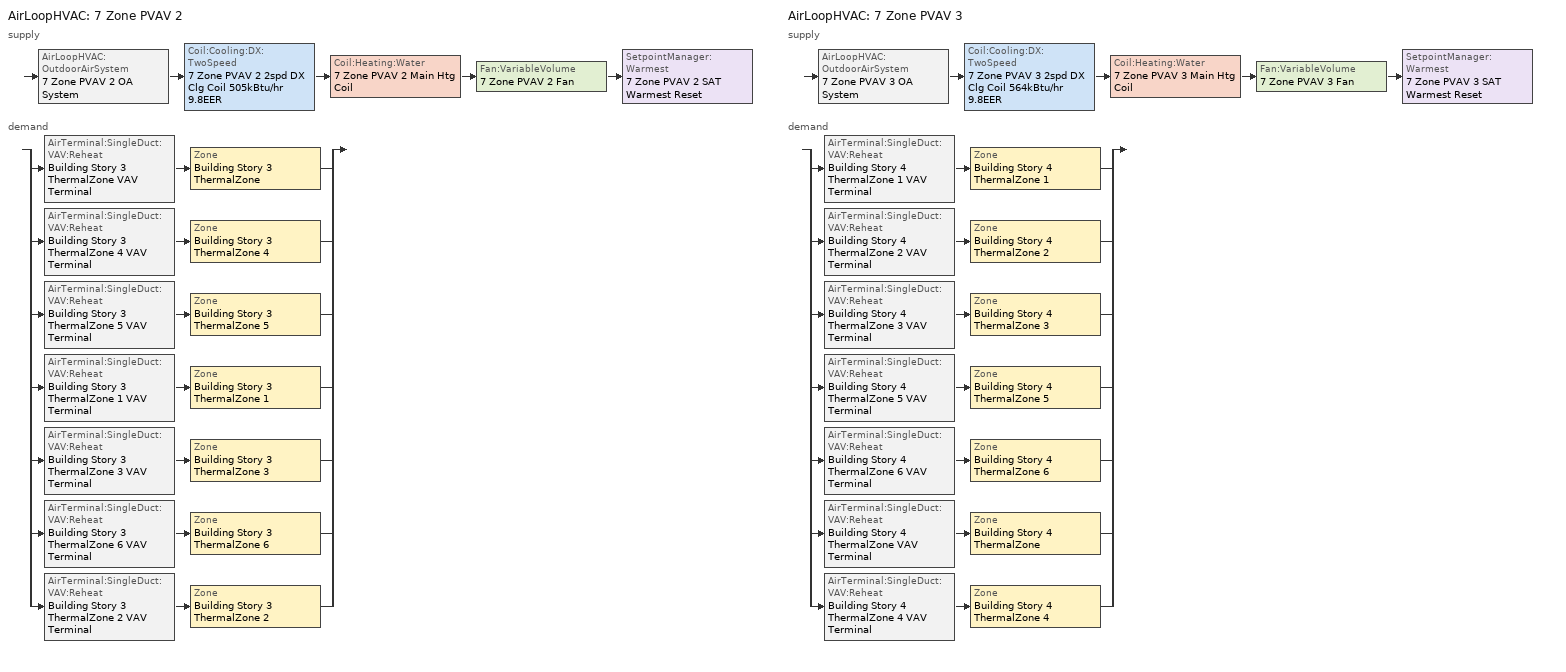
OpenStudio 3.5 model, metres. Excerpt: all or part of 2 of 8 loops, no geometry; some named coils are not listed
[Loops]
AirLoopHVAC '7 Zone PVAV 2'
 supply: AirLoopHVAC:OutdoorAirSystem '7 Zone PVAV 2 OA System' > Coil:Cooling:DX:TwoSpeed '7 Zone PVAV 2 2spd DX Clg Coil 505kBtu/hr 9.8EER' > Coil:Heating:Water '7 Zone PVAV 2 Main Htg Coil' > Fan:VariableVolume '7 Zone PVAV 2 Fan' > SetpointManager:Warmest '7 Zone PVAV 2 SAT Warmest Reset'
 demand: split
  | AirTerminal:SingleDuct:VAV:Reheat 'Building Story 3 ThermalZone VAV Terminal' > Zone 'Building Story 3 ThermalZone'
  | AirTerminal:SingleDuct:VAV:Reheat 'Building Story 3 ThermalZone 4 VAV Terminal' > Zone 'Building Story 3 ThermalZone 4'
  | AirTerminal:SingleDuct:VAV:Reheat 'Building Story 3 ThermalZone 5 VAV Terminal' > Zone 'Building Story 3 ThermalZone 5'
  | AirTerminal:SingleDuct:VAV:Reheat 'Building Story 3 ThermalZone 1 VAV Terminal' > Zone 'Building Story 3 ThermalZone 1'
  | AirTerminal:SingleDuct:VAV:Reheat 'Building Story 3 ThermalZone 3 VAV Terminal' > Zone 'Building Story 3 ThermalZone 3'
  | AirTerminal:SingleDuct:VAV:Reheat 'Building Story 3 ThermalZone 6 VAV Terminal' > Zone 'Building Story 3 ThermalZone 6'
  | AirTerminal:SingleDuct:VAV:Reheat 'Building Story 3 ThermalZone 2 VAV Terminal' > Zone 'Building Story 3 ThermalZone 2'
AirLoopHVAC '7 Zone PVAV 3'
 supply: AirLoopHVAC:OutdoorAirSystem '7 Zone PVAV 3 OA System' > Coil:Cooling:DX:TwoSpeed '7 Zone PVAV 3 2spd DX Clg Coil 564kBtu/hr 9.8EER' > Coil:Heating:Water '7 Zone PVAV 3 Main Htg Coil' > Fan:VariableVolume '7 Zone PVAV 3 Fan' > SetpointManager:Warmest '7 Zone PVAV 3 SAT Warmest Reset'
 demand: split
  | AirTerminal:SingleDuct:VAV:Reheat 'Building Story 4 ThermalZone 1 VAV Terminal' > Zone 'Building Story 4 ThermalZone 1'
  | AirTerminal:SingleDuct:VAV:Reheat 'Building Story 4 ThermalZone 2 VAV Terminal' > Zone 'Building Story 4 ThermalZone 2'
  | AirTerminal:SingleDuct:VAV:Reheat 'Building Story 4 ThermalZone 3 VAV Terminal' > Zone 'Building Story 4 ThermalZone 3'
  | AirTerminal:SingleDuct:VAV:Reheat 'Building Story 4 ThermalZone 5 VAV Terminal' > Zone 'Building Story 4 ThermalZone 5'
  | AirTerminal:SingleDuct:VAV:Reheat 'Building Story 4 ThermalZone 6 VAV Terminal' > Zone 'Building Story 4 ThermalZone 6'
  | AirTerminal:SingleDuct:VAV:Reheat 'Building Story 4 ThermalZone VAV Terminal' > Zone 'Building Story 4 ThermalZone'
  | AirTerminal:SingleDuct:VAV:Reheat 'Building Story 4 ThermalZone 4 VAV Terminal' > Zone 'Building Story 4 ThermalZone 4'
[EnergyManagementSystem:Program]
SYS7ZonePVAV3OptimumStartProg0: IF DaylightSavings==0 && DayOfWeek>1 && Hour==5 && OAT_3<23.9 && OAT_3>1.7; SET SYS7ZonePVAV3ClgSch0 = 29.4; SET SYS7ZonePVAV3HtgSch0 = 15.6; ELSEIF DaylightSavings==0 && DayOfWeek==1 && Hour==7 && OAT_3<23.9 && OAT_3>1.7; SET SYS7ZonePVAV3ClgSch0 = 29.4; SET SYS7ZonePVAV3HtgSch0 = 15.6; ELSEIF DaylightSavings==1 && DayOfWeek>1 && Hour==4 && OAT_3<23.9 && OAT_3>1.7; SET SYS7ZonePVAV3ClgSch0 = 29.4; SET SYS7ZonePVAV3HtgSch0 = 15.6; ELSEIF DaylightSavings==1 && DayOfWeek==1 && Hour==6 && OAT_3<23.9 && OAT_3>1.7; SET SYS7ZonePVAV3ClgSch0 = 29.4; SET SYS7ZonePVAV3HtgSch0 = 15.6; ELSE; SET SYS7ZonePVAV3ClgSch0 = NULL; SET SYS7ZonePVAV3HtgSch0 = NULL; ENDIF
[EnergyManagementSystem:ProgramCallingManager]
Mains_Water_Prg_Mgr: BeginTimestepBeforePredictor; Mains_Water_Prg
SYS7ZonePVAVOptimumStartCallingManager0: BeginTimestepBeforePredictor; SYS7ZonePVAVOptimumStartProg0
SYS7ZonePVAV1OptimumStartCallingManager0: BeginTimestepBeforePredictor; SYS7ZonePVAV1OptimumStartProg0
SYS7ZonePVAV2OptimumStartCallingManager0: BeginTimestepBeforePredictor; SYS7ZonePVAV2OptimumStartProg0
SYS7ZonePVAV3OptimumStartCallingManager0: BeginTimestepBeforePredictor; SYS7ZonePVAV3OptimumStartProg0
[Sizing:Zone] Zone Cooling Design Supply Air Temperature Input Method=SupplyAirTemperature; Zone Cooling Design Supply Air Temperature {C}=12.7778; Zone Cooling Design Supply Air Temperature Difference {deltaC}=11.11; Zone Heating Design Supply Air Temperature Input Method=SupplyAirTemperature; Zone Heating Design Supply Air Temperature {C}=50; Zone Heating Design Supply Air Temperature Difference {deltaC}=11.11; Zone Cooling Design Supply Air Humidity Ratio {kg-H2O/kg-air}=0.0085; Zone Heating Design Supply Air Humidity Ratio {kg-H2O/kg-air}=0.008; Cooling Design Air Flow Method=DesignDay; Heating Design Air Flow Method=DesignDay; Account for Dedicated Outdoor Air System=No; Dedicated Outdoor Air System Control Strategy=NeutralSupplyAir; Dedicated Outdoor Air Low Setpoint Temperature for Design {C}=autosize; Dedicated Outdoor Air High Setpoint Temperature for Design {C}=autosize; Zone Load Sizing Method=Sensible Load Only No Latent Load; Zone Latent Cooling Design Supply Air Humidity Ratio Input Method=HumidityRatioDifference; Zone Cooling Design Supply Air Humidity Ratio Difference {kgWater/kgDryAir}=0.005; Zone Latent Heating Design Supply Air Humidity Ratio Input Method=HumidityRatioDifference; Zone Humidification Design Supply Air Humidity Ratio Difference {kgWater/kgDryAir}=0.005; Design Minimum Zone Ventilation Efficiency=0.6
Building Story 3 ThermalZone; Building Story 3 ThermalZone 1; Building Story 3 ThermalZone 2; Building Story 3 ThermalZone 3; Building Story 3 ThermalZone 4; Building Story 3 ThermalZone 5; Building Story 3 ThermalZone 6; Building Story 4 ThermalZone; Building Story 4 ThermalZone 1; Building Story 4 ThermalZone 2; Building Story 4 ThermalZone 3; Building Story 4 ThermalZone 4; Building Story 4 ThermalZone 5; Building Story 4 ThermalZone 6
[Zone equipment]
Building Story 3 ThermalZone: Building Story 3 ThermalZone VAV Terminal
Building Story 3 ThermalZone 1: Building Story 3 ThermalZone 1 VAV Terminal
Building Story 3 ThermalZone 2: Building Story 3 ThermalZone 2 VAV Terminal
Building Story 3 ThermalZone 3: Building Story 3 ThermalZone 3 VAV Terminal
Building Story 3 ThermalZone 4: Building Story 3 ThermalZone 4 VAV Terminal
Building Story 3 ThermalZone 5: Building Story 3 ThermalZone 5 VAV Terminal
Building Story 3 ThermalZone 6: Building Story 3 ThermalZone 6 VAV Terminal
Building Story 4 ThermalZone: Building Story 4 ThermalZone VAV Terminal
Building Story 4 ThermalZone 1: Building Story 4 ThermalZone 1 VAV Terminal
Building Story 4 ThermalZone 2: Building Story 4 ThermalZone 2 VAV Terminal
Building Story 4 ThermalZone 3: Building Story 4 ThermalZone 3 VAV Terminal
Building Story 4 ThermalZone 4: Building Story 4 ThermalZone 4 VAV Terminal
Building Story 4 ThermalZone 5: Building Story 4 ThermalZone 5 VAV Terminal
Building Story 4 ThermalZone 6: Building Story 4 ThermalZone 6 VAV Terminal
[AirLoopHVAC] Design Supply Air Flow Rate {m3/s}=autosize; Design Return Air Flow Fraction of Supply Air Flow=1
Name | Availability Schedule
7 Zone PVAV 2 | 7 Zone PVAV 2 Occ Sch
7 Zone PVAV 3 | 7 Zone PVAV 3 Occ Sch
[Sizing:System] Type of Load to Size On=Sensible; Design Outdoor Air Flow Rate {m3/s}=4.33219; Central Heating Maximum System Air Flow Ratio=0.3; Preheat Design Temperature {C}=7.22222; Preheat Design Humidity Ratio {kg-H2O/kg-Air}=0.008; Precool Design Temperature {C}=12.7778; Precool Design Humidity Ratio {kg-H2O/kg-Air}=0.008; Central Cooling Design Supply Air Temperature {C}=12.7778; Central Heating Design Supply Air Temperature {C}=12.7778; Sizing Option=Coincident; 100% Outdoor Air in Cooling=No; 100% Outdoor Air in Heating=No; Central Cooling Design Supply Air Humidity Ratio {kg-H2O/kg-Air}=0.0085; Central Heating Design Supply Air Humidity Ratio {kg-H2O/kg-Air}=0.008; Cooling Design Air Flow Method=DesignDay; Heating Design Air Flow Method=DesignDay; System Outdoor Air Method=ZoneSum; Zone Maximum Outdoor Air Fraction=1; Cooling Supply Air Flow Rate Per Floor Area {m3/s-m2}=0.00996765; Cooling Fraction of Autosized Cooling Supply Air Flow Rate=1; Cooling Supply Air Flow Rate Per Unit Cooling Capacity {m3/s-W}=3.94755e-05; Heating Supply Air Flow Rate Per Floor Area {m3/s-m2}=0.00996765; Heating Fraction of Autosized Heating Supply Air Flow Rate=1; Heating Fraction of Autosized Cooling Supply Air Flow Rate=1; Heating Supply Air Flow Rate Per Unit Heating Capacity {m3/s-W}=3.15882e-05; Cooling Design Capacity Method=CoolingDesignCapacity; Cooling Design Capacity {W}=autosize; Cooling Design Capacity Per Floor Area {W/m2}=234.7; Fraction of Autosized Cooling Design Capacity=1; Heating Design Capacity Method=HeatingDesignCapacity; Heating Design Capacity {W}=autosize; Heating Design Capacity Per Floor Area {W/m2}=157; Fraction of Autosized Heating Design Capacity=1; Central Cooling Capacity Control Method=OnOff; Occupant Diversity=autosize
7 Zone PVAV 2; 7 Zone PVAV 3
[Fan:VariableVolume] Availability Schedule=Always On Discrete; Fan Total Efficiency=0.6045; Pressure Rise {Pa}=1389.92; Maximum Flow Rate {m3/s}=Autosize; Fan Power Minimum Flow Rate Input Method=Fraction; Fan Power Minimum Flow Fraction=0.25; Fan Power Minimum Air Flow Rate {m3/s}=0; Motor Efficiency=0.93; Motor In Airstream Fraction=1; Fan Power Coefficient 1=0.04076; Fan Power Coefficient 2=0.0881; Fan Power Coefficient 3=-0.0729; Fan Power Coefficient 4=0.9437; Fan Power Coefficient 5=0
7 Zone PVAV 2 Fan; 7 Zone PVAV 3 Fan
[Coil:Cooling:DX:TwoSpeed] Availability Schedule=Always On Discrete; Rated High Speed Total Cooling Capacity {W}=Autosize; Rated High Speed Sensible Heat Ratio=Autosize; Rated High Speed COP {W/W}=3.39929; Rated High Speed Air Flow Rate {m3/s}=Autosize; Unit Internal Static Air Pressure {Pa}=773.3; Total Cooling Capacity Function of Temperature Curve=PSZ-AC_Unitary_PackagecoolCapFT; Total Cooling Capacity Function of Flow Fraction Curve=PSZ-AC_Unitary_PackagecoolFFF; Energy Input Ratio Function of Temperature Curve=PSZ-AC DX Unitary Package EIRFT; Energy Input Ratio Function of Flow Fraction Curve=PSZ-AC_Unitary_PackagecoolEIRFFF; Part Load Fraction Correlation Curve=PSZ-AC_Unitary_PackagecoolPLR; Rated Low Speed Total Cooling Capacity {W}=Autosize; Rated Low Speed Sensible Heat Ratio=0.69; Rated Low Speed COP {W/W}=3.39929; Low Speed Total Cooling Capacity Function of Temperature Curve=PSZ-AC_Unitary_PackagecoolCapFT; Low Speed Energy Input Ratio Function of Temperature Curve=PSZ-AC DX Unitary Package EIRFT; Condenser Type=AirCooled; Minimum Outdoor Dry-Bulb Temperature for Compressor Operation {C}=-25; High Speed Evaporative Condenser Effectiveness=0.9; High Speed Evaporative Condenser Air Flow Rate {m3/s}=Autosize; High Speed Evaporative Condenser Pump Rated Power Consumption {W}=Autosize; Low Speed Evaporative Condenser Effectiveness=0.9; Low Speed Evaporative Condenser Air Flow Rate {m3/s}=Autosize; Low Speed Evaporative Condenser Pump Rated Power Consumption {W}=Autosize; Basin Heater Capacity {W/K}=0; Basin Heater Setpoint Temperature {C}=2
7 Zone PVAV 2 2spd DX Clg Coil 505kBtu/hr 9.8EER; 7 Zone PVAV 3 2spd DX Clg Coil 564kBtu/hr 9.8EER
[Controller:OutdoorAir] Minimum Outdoor Air Flow Rate {m3/s}=autosize; Maximum Outdoor Air Flow Rate {m3/s}=Autosize; Economizer Control Type=DifferentialDryBulb; Economizer Control Action Type=ModulateFlow; Lockout Type=LockoutWithHeating; Minimum Limit Type=FixedMinimum; High Humidity Control=No; Heat Recovery Bypass Control Type=BypassWhenOAFlowGreaterThanMinimum
Name | Minimum Outdoor Air Schedule | Controller Mechanical Ventilation
Controller Outdoor Air 3 | 7 Zone PVAV 2 Occ Sch | 7 Zone PVAV 2 Ventilation Controller
Controller Outdoor Air 4 | 7 Zone PVAV 3 Occ Sch | 7 Zone PVAV 3 Ventilation Controller
[Controller:MechanicalVentilation] Availability Schedule=Always On Discrete; System Outdoor Air Method=ZoneSum
7 Zone PVAV 2 Ventilation Controller; 7 Zone PVAV 3 Ventilation Controller
[AirLoopHVAC:OutdoorAirSystem]
Name | Controller
7 Zone PVAV 2 OA System | Controller Outdoor Air 3
7 Zone PVAV 3 OA System | Controller Outdoor Air 4
[AvailabilityManager:NightCycle] Applicability Schedule=Always On Discrete; Control Type=CycleOnAny; Thermostat Tolerance {deltaC}=1.9999; Cycling Run Time Control Type=Thermostat; Cycling Run Time {s}=1800
Availability Manager Night Cycle 1; Availability Manager Night Cycle 2; Availability Manager Night Cycle 3; Availability Manager Night Cycle 4
[AirTerminal:SingleDuct:VAV:Reheat] Availability Schedule=Always On Discrete; Maximum Air Flow Rate {m3/s}=AutoSize; Zone Minimum Air Flow Input Method=Constant; Fixed Minimum Air Flow Rate {m3/s}=0; Maximum Hot Water or Steam Flow Rate {m3/s}=AutoSize; Minimum Hot Water or Steam Flow Rate {m3/s}=0; Convergence Tolerance=0.001; Damper Heating Action=ReverseWithLimits; Maximum Flow per Zone Floor Area During Reheat {m3/s-m2}=AutoSize; Maximum Flow Fraction During Reheat=AutoSize; Maximum Reheat Air Temperature {C}=50; Control For Outdoor Air=No
Name | Constant Minimum Air Flow Fraction | Reheat Coil
Building Story 3 ThermalZone VAV Terminal | 0.648532 | Building Story 3 ThermalZone Reheat Coil
Building Story 3 ThermalZone 4 VAV Terminal | 0.648532 | Building Story 3 ThermalZone 4 Reheat Coil
Building Story 3 ThermalZone 5 VAV Terminal | 0.648532 | Building Story 3 ThermalZone 5 Reheat Coil
Building Story 3 ThermalZone 1 VAV Terminal | 0.648532 | Building Story 3 ThermalZone 1 Reheat Coil
Building Story 3 ThermalZone 3 VAV Terminal | 0.648532 | Building Story 3 ThermalZone 3 Reheat Coil
Building Story 3 ThermalZone 6 VAV Terminal | 0.648532 | Building Story 3 ThermalZone 6 Reheat Coil
Building Story 3 ThermalZone 2 VAV Terminal | 0.648532 | Building Story 3 ThermalZone 2 Reheat Coil
Building Story 4 ThermalZone 1 VAV Terminal | 0.6076 | Building Story 4 ThermalZone 1 Reheat Coil
Building Story 4 ThermalZone 2 VAV Terminal | 0.6076 | Building Story 4 ThermalZone 2 Reheat Coil
Building Story 4 ThermalZone 3 VAV Terminal | 0.6076 | Building Story 4 ThermalZone 3 Reheat Coil
Building Story 4 ThermalZone 5 VAV Terminal | 0.6076 | Building Story 4 ThermalZone 5 Reheat Coil
Building Story 4 ThermalZone 6 VAV Terminal | 0.6076 | Building Story 4 ThermalZone 6 Reheat Coil
Building Story 4 ThermalZone VAV Terminal | 0.6076 | Building Story 4 ThermalZone Reheat Coil
Building Story 4 ThermalZone 4 VAV Terminal | 0.6076 | Building Story 4 ThermalZone 4 Reheat Coil
[HeatExchanger:AirToAir:SensibleAndLatent] Availability Schedule=Always On Discrete; Nominal Supply Air Flow Rate {m3/s}=autosize; Sensible Effectiveness at 100% Heating Air Flow=0.5; Latent Effectiveness at 100% Heating Air Flow=0.5; Sensible Effectiveness at 75% Heating Air Flow=0.5; Latent Effectiveness at 75% Heating Air Flow=0.5; Sensible Effectiveness at 100% Cooling Air Flow=0.5; Latent Effectiveness at 100% Cooling Air Flow=0.5; Sensible Effectiveness at 75% Cooling Air Flow=0.5; Latent Effectiveness at 75% Cooling Air Flow=0.5; Supply Air Outlet Temperature Control=Yes; Heat Exchanger Type=Rotary; Frost Control Type=ExhaustOnly; Threshold Temperature {C}=-23.3; Initial Defrost Time Fraction=0.167; Rate of Defrost Time Fraction Increase {1/K}=1.44; Economizer Lockout=Yes
Name | Nominal Electric Power {W}
7 Zone PVAV ERV | 3700.3
7 Zone PVAV 1 ERV | 2512.44
7 Zone PVAV 2 ERV; 7 Zone PVAV 3 ERV | 3052.17
[SetpointManager:OutdoorAirPretreat] Minimum Setpoint Temperature {C}=-99; Maximum Setpoint Temperature {C}=99; Minimum Setpoint Humidity Ratio {kgWater/kgDryAir}=1e-05; Maximum Setpoint Humidity Ratio {kgWater/kgDryAir}=1
Setpoint Manager Outdoor Air Pretreat 1; Setpoint Manager Outdoor Air Pretreat 2; Setpoint Manager Outdoor Air Pretreat 3; Setpoint Manager Outdoor Air Pretreat 4
[SetpointManager:Warmest] Control Variable=Temperature; Minimum Setpoint Temperature {C}=12.7778; Maximum Setpoint Temperature {C}=15.5556; Strategy=MaximumTemperature
Name | Setpoint Node or NodeList
7 Zone PVAV 2 SAT Warmest Reset | 7 Zone PVAV 2 Supply Outlet Node
7 Zone PVAV 3 SAT Warmest Reset | 7 Zone PVAV 3 Supply Outlet Node
[Schedule:Ruleset]
Name | Default Day Schedule | Summer Design Day Schedule | Winter Design Day Schedule
7 Zone PVAV 2 Occ Sch | 7 Zone PVAV 2 Occ Sch Default | 7 Zone PVAV 2 Occ Sch Summer Design Day | 7 Zone PVAV 2 Occ Sch Winter Design Day
7 Zone PVAV 3 Occ Sch | 7 Zone PVAV 3 Occ Sch Default | 7 Zone PVAV 3 Occ Sch Summer Design Day | 7 Zone PVAV 3 Occ Sch Winter Design Day
[Schedule:Day]
7 Zone PVAV 2 Occ Sch Default; 7 Zone PVAV 2 Occ Sch Monday 2; 7 Zone PVAV 2 Occ Sch Tuesday; 7 Zone PVAV 2 Occ Sch Tuesday 2; 7 Zone PVAV 2 Occ Sch Wednesday; 7 Zone PVAV 2 Occ Sch Wednesday 2; 7 Zone PVAV 2 Occ Sch Thursday; 7 Zone PVAV 2 Occ Sch Thursday 2; 7 Zone PVAV 2 Occ Sch Friday; 7 Zone PVAV 2 Occ Sch Friday 2; 7 Zone PVAV 3 Occ Sch Default; 7 Zone PVAV 3 Occ Sch Monday 2; 7 Zone PVAV 3 Occ Sch Tuesday; 7 Zone PVAV 3 Occ Sch Tuesday 2; 7 Zone PVAV 3 Occ Sch Wednesday; 7 Zone PVAV 3 Occ Sch Wednesday 2; 7 Zone PVAV 3 Occ Sch Thursday; 7 Zone PVAV 3 Occ Sch Thursday 2; 7 Zone PVAV 3 Occ Sch Friday; 7 Zone PVAV 3 Occ Sch Friday 2: 6, 0, 0, 14, 30, 1, 24, 0, 0
7 Zone PVAV 2 Occ Sch Winter Design Day; 7 Zone PVAV 2 Occ Sch Summer Design Day; 7 Zone PVAV 3 Occ Sch Winter Design Day; 7 Zone PVAV 3 Occ Sch Summer Design Day: 24, 0, 1
7 Zone PVAV 2 Occ Sch Monday 1; 7 Zone PVAV 2 Occ Sch Tuesday 1; 7 Zone PVAV 2 Occ Sch Wednesday 1; 7 Zone PVAV 2 Occ Sch Thursday 1; 7 Zone PVAV 2 Occ Sch Friday 1; 7 Zone PVAV 3 Occ Sch Monday 1; 7 Zone PVAV 3 Occ Sch Tuesday 1; 7 Zone PVAV 3 Occ Sch Wednesday 1; 7 Zone PVAV 3 Occ Sch Thursday 1; 7 Zone PVAV 3 Occ Sch Friday 1: 8, 0, 0, 16, 0, 1, 24, 0, 0
7 Zone PVAV 2 Occ Sch Sunday; 7 Zone PVAV 3 Occ Sch Sunday: 24, 0, 0
[Schedule:Rule] Date Specification Type=DateRange
Name | Schedule Ruleset | Rule Order | Day Schedule | Apply Monday | Start Month | Start Day | End Month | End Day | Apply Tuesday | Apply Wednesday | Apply Thursday | Apply Friday | Apply Sunday | Apply Saturday
7 Zone PVAV 2 Occ Sch Monday Rule 1 | 7 Zone PVAV 2 Occ Sch | 14 | 7 Zone PVAV 2 Occ Sch Monday 1 | Yes | 6 | 13 | 9 | 11
7 Zone PVAV 2 Occ Sch Monday Rule 2 | 7 Zone PVAV 2 Occ Sch | 13 | 7 Zone PVAV 2 Occ Sch Monday 2 | Yes | 9 | 12 | 12 | 31
7 Zone PVAV 2 Occ Sch Tuesday Rule | 7 Zone PVAV 2 Occ Sch | 12 | 7 Zone PVAV 2 Occ Sch Tuesday |  | 1 | 1 | 6 | 13 | Yes
7 Zone PVAV 2 Occ Sch Tuesday Rule 1 | 7 Zone PVAV 2 Occ Sch | 11 | 7 Zone PVAV 2 Occ Sch Tuesday 1 |  | 6 | 14 | 9 | 12 | Yes
7 Zone PVAV 2 Occ Sch Tuesday Rule 2 | 7 Zone PVAV 2 Occ Sch | 10 | 7 Zone PVAV 2 Occ Sch Tuesday 2 |  | 9 | 13 | 12 | 31 | Yes
7 Zone PVAV 2 Occ Sch Wednesday Rule | 7 Zone PVAV 2 Occ Sch | 9 | 7 Zone PVAV 2 Occ Sch Wednesday |  | 1 | 1 | 6 | 14 |  | Yes
7 Zone PVAV 2 Occ Sch Wednesday Rule 1 | 7 Zone PVAV 2 Occ Sch | 8 | 7 Zone PVAV 2 Occ Sch Wednesday 1 |  | 6 | 15 | 9 | 13 |  | Yes
7 Zone PVAV 2 Occ Sch Wednesday Rule 2 | 7 Zone PVAV 2 Occ Sch | 7 | 7 Zone PVAV 2 Occ Sch Wednesday 2 |  | 9 | 14 | 12 | 31 |  | Yes
7 Zone PVAV 2 Occ Sch Thursday Rule | 7 Zone PVAV 2 Occ Sch | 6 | 7 Zone PVAV 2 Occ Sch Thursday |  | 1 | 1 | 6 | 15 |  |  | Yes
7 Zone PVAV 2 Occ Sch Thursday Rule 1 | 7 Zone PVAV 2 Occ Sch | 5 | 7 Zone PVAV 2 Occ Sch Thursday 1 |  | 6 | 16 | 9 | 14 |  |  | Yes
7 Zone PVAV 2 Occ Sch Thursday Rule 2 | 7 Zone PVAV 2 Occ Sch | 4 | 7 Zone PVAV 2 Occ Sch Thursday 2 |  | 9 | 15 | 12 | 31 |  |  | Yes
7 Zone PVAV 2 Occ Sch Friday Rule | 7 Zone PVAV 2 Occ Sch | 3 | 7 Zone PVAV 2 Occ Sch Friday |  | 1 | 1 | 6 | 9 |  |  |  | Yes
7 Zone PVAV 2 Occ Sch Friday Rule 1 | 7 Zone PVAV 2 Occ Sch | 2 | 7 Zone PVAV 2 Occ Sch Friday 1 |  | 6 | 10 | 9 | 15 |  |  |  | Yes
7 Zone PVAV 2 Occ Sch Friday Rule 2 | 7 Zone PVAV 2 Occ Sch | 1 | 7 Zone PVAV 2 Occ Sch Friday 2 |  | 9 | 16 | 12 | 31 |  |  |  | Yes
7 Zone PVAV 2 Occ Sch Sunday Rule | 7 Zone PVAV 2 Occ Sch | 0 | 7 Zone PVAV 2 Occ Sch Sunday |  | 1 | 1 | 12 | 31 |  |  |  |  | Yes | Yes
7 Zone PVAV 3 Occ Sch Monday Rule 1 | 7 Zone PVAV 3 Occ Sch | 14 | 7 Zone PVAV 3 Occ Sch Monday 1 | Yes | 6 | 13 | 9 | 11
7 Zone PVAV 3 Occ Sch Monday Rule 2 | 7 Zone PVAV 3 Occ Sch | 13 | 7 Zone PVAV 3 Occ Sch Monday 2 | Yes | 9 | 12 | 12 | 31
7 Zone PVAV 3 Occ Sch Tuesday Rule | 7 Zone PVAV 3 Occ Sch | 12 | 7 Zone PVAV 3 Occ Sch Tuesday |  | 1 | 1 | 6 | 13 | Yes
7 Zone PVAV 3 Occ Sch Tuesday Rule 1 | 7 Zone PVAV 3 Occ Sch | 11 | 7 Zone PVAV 3 Occ Sch Tuesday 1 |  | 6 | 14 | 9 | 12 | Yes
7 Zone PVAV 3 Occ Sch Tuesday Rule 2 | 7 Zone PVAV 3 Occ Sch | 10 | 7 Zone PVAV 3 Occ Sch Tuesday 2 |  | 9 | 13 | 12 | 31 | Yes
7 Zone PVAV 3 Occ Sch Wednesday Rule | 7 Zone PVAV 3 Occ Sch | 9 | 7 Zone PVAV 3 Occ Sch Wednesday |  | 1 | 1 | 6 | 14 |  | Yes
7 Zone PVAV 3 Occ Sch Wednesday Rule 1 | 7 Zone PVAV 3 Occ Sch | 8 | 7 Zone PVAV 3 Occ Sch Wednesday 1 |  | 6 | 15 | 9 | 13 |  | Yes
7 Zone PVAV 3 Occ Sch Wednesday Rule 2 | 7 Zone PVAV 3 Occ Sch | 7 | 7 Zone PVAV 3 Occ Sch Wednesday 2 |  | 9 | 14 | 12 | 31 |  | Yes
7 Zone PVAV 3 Occ Sch Thursday Rule | 7 Zone PVAV 3 Occ Sch | 6 | 7 Zone PVAV 3 Occ Sch Thursday |  | 1 | 1 | 6 | 15 |  |  | Yes
7 Zone PVAV 3 Occ Sch Thursday Rule 1 | 7 Zone PVAV 3 Occ Sch | 5 | 7 Zone PVAV 3 Occ Sch Thursday 1 |  | 6 | 16 | 9 | 14 |  |  | Yes
7 Zone PVAV 3 Occ Sch Thursday Rule 2 | 7 Zone PVAV 3 Occ Sch | 4 | 7 Zone PVAV 3 Occ Sch Thursday 2 |  | 9 | 15 | 12 | 31 |  |  | Yes
7 Zone PVAV 3 Occ Sch Friday Rule | 7 Zone PVAV 3 Occ Sch | 3 | 7 Zone PVAV 3 Occ Sch Friday |  | 1 | 1 | 6 | 9 |  |  |  | Yes
7 Zone PVAV 3 Occ Sch Friday Rule 1 | 7 Zone PVAV 3 Occ Sch | 2 | 7 Zone PVAV 3 Occ Sch Friday 1 |  | 6 | 10 | 9 | 15 |  |  |  | Yes
7 Zone PVAV 3 Occ Sch Friday Rule 2 | 7 Zone PVAV 3 Occ Sch | 1 | 7 Zone PVAV 3 Occ Sch Friday 2 |  | 9 | 16 | 12 | 31 |  |  |  | Yes
7 Zone PVAV 3 Occ Sch Sunday Rule | 7 Zone PVAV 3 Occ Sch | 0 | 7 Zone PVAV 3 Occ Sch Sunday |  | 1 | 1 | 12 | 31 |  |  |  |  | Yes | Yes
[Schedule:Constant]
Always On Discrete: Value=1
[Curve:Biquadratic] Minimum Value of x=12.77778; Maximum Value of x=23.88889; Minimum Value of y=21.11111; Maximum Value of y=46.11111
Name | Coefficient1 Constant | Coefficient2 x | Coefficient3 x**2 | Coefficient4 y | Coefficient5 y**2 | Coefficient6 x*y
PSZ-AC_Unitary_PackagecoolCapFT | 0.766956 | 0.0107756 | -4.14703e-05 | 0.00134961 | -0.000261144 | 0.000457488
PSZ-AC DX Unitary Package EIRFT | 0.297145 | 0.0430933 | -0.000748766 | 0.00597727 | 0.000482112 | -0.000956448
[Curve:Quadratic]
Name | Coefficient1 Constant | Coefficient2 x | Coefficient3 x**2 | Minimum Value of x | Maximum Value of x
PSZ-AC_Unitary_PackagecoolFFF | 0.8 | 0.2 | 0 | 0.5 | 1.5
PSZ-AC_Unitary_PackagecoolEIRFFF | 1.156 | -0.1816 | 0.0256 | 0.5 | 1.5
PSZ-AC_Unitary_PackagecoolPLR | 0.75 | 0.25 | 0 | 0 | 1
